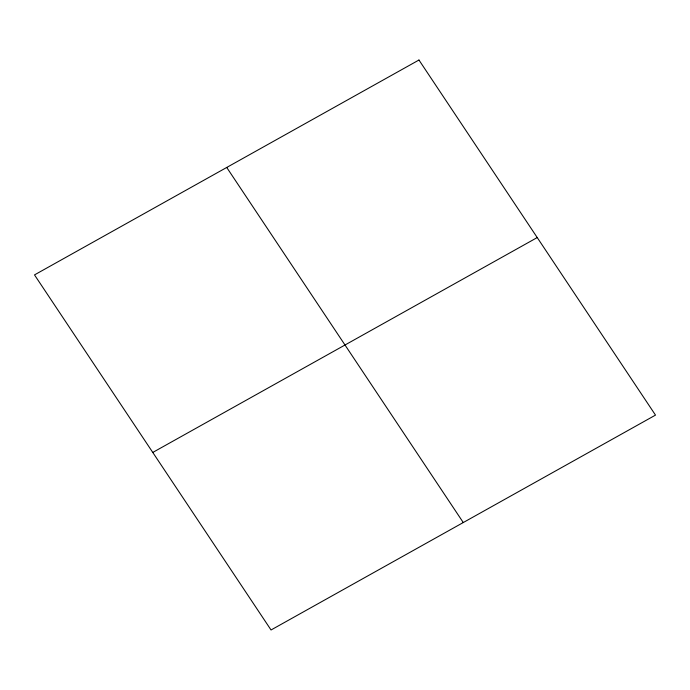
<?xml version="1.0" encoding="UTF-8"?>
<svg xmlns="http://www.w3.org/2000/svg" width="690" height="690" viewBox="0 0 690 690"><rect width="100%" height="100%" fill="white"/><g stroke="black" fill="none" stroke-linecap="round" stroke-linejoin="round"><path stroke-width="1.03" d="M152.766 452.442L537.234 237.558M226.734 167.463L463.266 522.537M418.959 60.021L34.5 274.896L271.041 629.979L655.5 415.104L418.959 60.021"/></g></svg>
